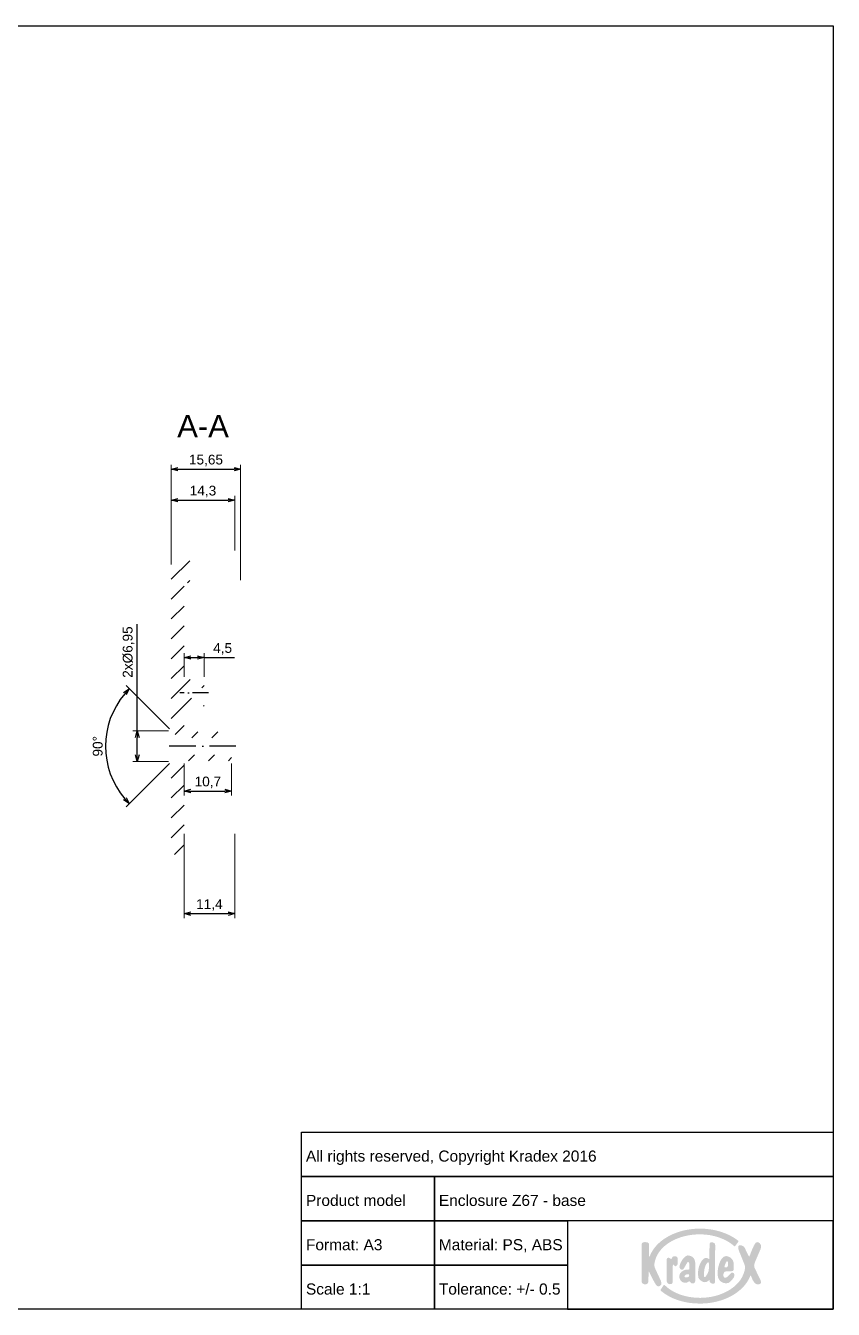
# Paper-space layout 'Base' of a CAD drawing. Header units: millimetres. Extents: x 0 to 414, y 1 to 290.
# Drawn here: x 231.2 to 413.5, y 0.5 to 290.2 of the extents above; entities that cross this region are included whole.
import ezdxf

# ---------------------------------------------------------------- set-up
doc = ezdxf.new("R2010")
doc.units = ezdxf.units.MM
doc.linetypes.add('ACAD_ISO10W100', pattern=[18, 12, -3, 0, -3])
for name, color, linetype, lineweight in [('MD_Annotation', 7, 'Continuous', 25), ('MD_Axes', 7, 'ACAD_ISO10W100', 25), ('MD_Hatching', 7, 'Continuous', 25)]:
    doc.layers.add(name, color=color, linetype=linetype, lineweight=lineweight)
doc.layers.add('Tabelka', color=7, linetype='Continuous')
doc.styles.get("Standard").update_dxf_attribs({"font": 'arial.ttf'})
doc.dimstyles.new('ISO-25', dxfattribs={"dimtxt": 2.2, "dimasz": 1.5, "dimexe": 1, "dimexo": 0.625, "dimtad": 1, "dimrnd": 0.05, "dimtxsty": 'Standard', "dimblk": 'OPEN30', "dimcen": 2.5, "dimadec": 0, "dimazin": 0, "dimtfac": 1, "dimtmove": 0, "dimatfit": 3, "dimfxl": 1, "dimlwe": 18, "dimarcsym": 0})

# ---------------------------------------------------------------- blocks, each defined once
blk = doc.blocks.new('_Open30')
at = {"color": 0, "linetype": 'ByBlock', "lineweight": -2}
for p, q in [((-1, 0.27), (0, 0)), ((0, 0), (-1, -0.27)), ((0, 0), (-1, 0))]:
    blk.add_line(p, q, dxfattribs=at)
blk = doc.blocks.new('*D39')
at = {"layer": 'Defpoints', "color": 0, "transparency": 16777216}
for p in [(278.4, 183.13), (278.4, 171.13), (264.1, 167.99)]:
    blk.add_point(p, dxfattribs=at)
at = {"layer": 'MD_Annotation', "color": 0, "lineweight": 18, "transparency": 16777216}
for p, q in [((264.1, 168.61), (264.1, 184.13)), ((278.4, 171.75), (278.4, 184.13))]:
    blk.add_line(p, q, dxfattribs=at)
at = {"layer": 'MD_Annotation', "color": 0, "lineweight": -2, "transparency": 16777216}
blk.add_line((265.6, 183.13), (276.9, 183.13), dxfattribs=at)
at = {"layer": 'MD_Annotation', "color": 0, "lineweight": -2, "transparency": 16777216, "xscale": 1.5, "yscale": 1.5, "zscale": 1.5, "rotation": 180}
blk.add_blockref('_Open30', (264.1, 183.13), dxfattribs=at)
at = {"layer": 'MD_Annotation', "color": 0, "lineweight": -2, "transparency": 16777216, "xscale": 1.5, "yscale": 1.5, "zscale": 1.5}
blk.add_blockref('_Open30', (278.4, 183.13), dxfattribs=at)
at = {"layer": 'MD_Annotation', "color": 0, "transparency": 16777216, "insert": (271.25, 185.08), "char_height": 2.2, "attachment_point": 5}
blk.add_mtext('14,3', dxfattribs=at)
blk = doc.blocks.new('*D40')
at = {"layer": 'Defpoints', "color": 0, "transparency": 16777216}
for p in [(279.75, 190.13), (264.1, 167.99), (279.75, 164.43)]:
    blk.add_point(p, dxfattribs=at)
at = {"layer": 'MD_Annotation', "color": 0, "lineweight": 18, "transparency": 16777216}
for p, q in [((264.1, 168.61), (264.1, 191.13)), ((279.75, 165.05), (279.75, 191.13))]:
    blk.add_line(p, q, dxfattribs=at)
at = {"layer": 'MD_Annotation', "color": 0, "lineweight": -2, "transparency": 16777216}
blk.add_line((265.6, 190.13), (278.25, 190.13), dxfattribs=at)
at = {"layer": 'MD_Annotation', "color": 0, "lineweight": -2, "transparency": 16777216, "xscale": 1.5, "yscale": 1.5, "zscale": 1.5, "rotation": 180}
blk.add_blockref('_Open30', (264.1, 190.13), dxfattribs=at)
at = {"layer": 'MD_Annotation', "color": 0, "lineweight": -2, "transparency": 16777216, "xscale": 1.5, "yscale": 1.5, "zscale": 1.5}
blk.add_blockref('_Open30', (279.75, 190.13), dxfattribs=at)
at = {"layer": 'MD_Annotation', "color": 0, "transparency": 16777216, "insert": (271.92, 192.08), "char_height": 2.2, "attachment_point": 5}
blk.add_mtext('15,65', dxfattribs=at)
blk = doc.blocks.new('*D41')
at = {"layer": 'Defpoints', "color": 0, "transparency": 16777216}
for p in [(267, 108.48), (278.4, 108.48), (278.4, 89.83)]:
    blk.add_point(p, dxfattribs=at)
at = {"layer": 'MD_Annotation', "color": 0, "lineweight": 18, "transparency": 16777216}
for p, q in [((267, 107.85), (267, 88.83)), ((278.4, 107.85), (278.4, 88.83))]:
    blk.add_line(p, q, dxfattribs=at)
at = {"layer": 'MD_Annotation', "color": 0, "lineweight": -2, "transparency": 16777216}
blk.add_line((268.5, 89.83), (276.9, 89.83), dxfattribs=at)
at = {"layer": 'MD_Annotation', "color": 0, "lineweight": -2, "transparency": 16777216, "xscale": 1.5, "yscale": 1.5, "zscale": 1.5, "rotation": 180}
blk.add_blockref('_Open30', (267, 89.83), dxfattribs=at)
at = {"layer": 'MD_Annotation', "color": 0, "lineweight": -2, "transparency": 16777216, "xscale": 1.5, "yscale": 1.5, "zscale": 1.5}
blk.add_blockref('_Open30', (278.4, 89.83), dxfattribs=at)
at = {"layer": 'MD_Annotation', "color": 0, "transparency": 16777216, "insert": (272.7, 91.78), "char_height": 2.2, "attachment_point": 5}
blk.add_mtext('11,4', dxfattribs=at)
blk = doc.blocks.new('*D42')
at = {"layer": 'Defpoints', "color": 0, "transparency": 16777216}
for p in [(267, 124.33), (277.7, 124.33), (277.7, 117.49)]:
    blk.add_point(p, dxfattribs=at)
at = {"layer": 'MD_Annotation', "color": 0, "lineweight": 18, "transparency": 16777216}
for p, q in [((267, 123.7), (267, 116.49)), ((277.7, 123.7), (277.7, 116.49))]:
    blk.add_line(p, q, dxfattribs=at)
at = {"layer": 'MD_Annotation', "color": 0, "lineweight": -2, "transparency": 16777216}
blk.add_line((268.5, 117.49), (276.2, 117.49), dxfattribs=at)
at = {"layer": 'MD_Annotation', "color": 0, "lineweight": -2, "transparency": 16777216, "xscale": 1.5, "yscale": 1.5, "zscale": 1.5, "rotation": 180}
blk.add_blockref('_Open30', (267, 117.49), dxfattribs=at)
at = {"layer": 'MD_Annotation', "color": 0, "lineweight": -2, "transparency": 16777216, "xscale": 1.5, "yscale": 1.5, "zscale": 1.5}
blk.add_blockref('_Open30', (277.7, 117.49), dxfattribs=at)
at = {"layer": 'MD_Annotation', "color": 0, "transparency": 16777216, "insert": (272.35, 119.44), "char_height": 2.2, "attachment_point": 5}
blk.add_mtext('10,7', dxfattribs=at)
blk = doc.blocks.new('*D43')
at = {"layer": 'Defpoints', "color": 0, "transparency": 16777216}
for p in [(271.5, 147.62), (267, 142.63), (271.5, 142.63)]:
    blk.add_point(p, dxfattribs=at)
at = {"layer": 'MD_Annotation', "color": 0, "lineweight": 18, "transparency": 16777216}
for p, q in [((267, 143.25), (267, 148.62)), ((271.5, 143.25), (271.5, 148.62))]:
    blk.add_line(p, q, dxfattribs=at)
at = {"layer": 'MD_Annotation', "color": 0, "lineweight": -2, "transparency": 16777216}
for p, q in [((268.5, 147.62), (270, 147.62)), ((271.5, 147.62), (278.36, 147.62))]:
    blk.add_line(p, q, dxfattribs=at)
at = {"layer": 'MD_Annotation', "color": 0, "lineweight": -2, "transparency": 16777216, "xscale": 1.5, "yscale": 1.5, "zscale": 1.5, "rotation": 180}
blk.add_blockref('_Open30', (267, 147.62), dxfattribs=at)
at = {"layer": 'MD_Annotation', "color": 0, "lineweight": -2, "transparency": 16777216, "xscale": 1.5, "yscale": 1.5, "zscale": 1.5}
blk.add_blockref('_Open30', (271.5, 147.62), dxfattribs=at)
at = {"layer": 'MD_Annotation', "color": 0, "transparency": 16777216, "insert": (275.68, 149.56), "char_height": 2.2, "attachment_point": 5}
blk.add_mtext('4,5', dxfattribs=at)
blk = doc.blocks.new('*D44')
at = {"layer": 'Defpoints', "color": 0, "transparency": 16777216}
for p in [(264.1, 131.08), (256.43, 124.13), (264.1, 124.13)]:
    blk.add_point(p, dxfattribs=at)
at = {"layer": 'MD_Annotation', "color": 0, "lineweight": -2, "transparency": 16777216}
for p, q in [((256.43, 131.08), (256.43, 155.18)), ((256.43, 125.63), (256.43, 129.58))]:
    blk.add_line(p, q, dxfattribs=at)
at = {"layer": 'MD_Annotation', "color": 0, "lineweight": 18, "transparency": 16777216}
for p, q in [((263.47, 131.08), (255.43, 131.08)), ((263.47, 124.13), (255.43, 124.13))]:
    blk.add_line(p, q, dxfattribs=at)
at = {"layer": 'MD_Annotation', "color": 0, "lineweight": -2, "transparency": 16777216, "xscale": 1.5, "yscale": 1.5, "zscale": 1.5}
for p, rotation in [((256.43, 131.08), 90), ((256.43, 124.13), 270)]:
    blk.add_blockref('_Open30', p, dxfattribs=dict(at, rotation=rotation))
at = {"layer": 'MD_Annotation', "color": 0, "transparency": 16777216, "insert": (254.45, 148.85), "char_height": 2.2, "attachment_point": 5, "rotation": 90}
blk.add_mtext('2x%%C6,95', dxfattribs=at)
blk = doc.blocks.new('*D45')
at = {"layer": 'Defpoints', "color": 0, "transparency": 16777216}
for p in [(249.87, 132.35), (264.1, 131.08), (265.65, 129.53), (265.65, 125.68), (264.1, 124.13)]:
    blk.add_point(p, dxfattribs=at)
at = {"layer": 'MD_Annotation', "color": 0, "lineweight": 18, "transparency": 16777216}
for p, q in [((263.66, 131.52), (253.91, 141.27)), ((263.66, 123.69), (253.91, 113.94))]:
    blk.add_line(p, q, dxfattribs=at)
at = {"layer": 'MD_Annotation', "color": 0, "lineweight": -2, "transparency": 16777216}
blk.add_arc((267.57, 127.6), 18.32, 139.6915, 220.3085, dxfattribs=at)
at = {"layer": 'MD_Annotation', "color": 0, "lineweight": -2, "transparency": 16777216, "xscale": 1.5, "yscale": 1.5, "zscale": 1.5}
for p, rotation in [((254.62, 140.56), 47.34572608584839), ((254.62, 114.65), 312.6542739141851)]:
    blk.add_blockref('_Open30', p, dxfattribs=dict(at, rotation=rotation))
at = {"layer": 'MD_Annotation', "color": 0, "transparency": 16777216, "insert": (247.5, 127.6), "char_height": 2.2, "attachment_point": 5, "rotation": 90}
blk.add_mtext('90°', dxfattribs=at)

psp = doc.layouts.new('Base')

# ---------------------------------------------------------------- hatches: boundary and pattern name
at = {"layer": 'MD_Hatching'}
h = psp.add_hatch(dxfattribs=at)
h.set_pattern_fill('ANSI31', color=256, style=0)
h.paths.add_polyline_path([(266.998, 133.106), (264.098, 133.106), (264.098, 131.078), (265.648, 129.528), (277.698, 129.528), (277.698, 130.878), (266.998, 130.878)], flags=0)
edge = h.paths.add_edge_path(flags=0)
edge.add_line((266.998, 124.328), (277.698, 124.328))
edge.add_line((277.698, 124.328), (277.698, 125.678))
edge.add_line((277.698, 125.678), (265.648, 125.678))
edge.add_line((265.648, 125.678), (264.098, 124.128))
edge.add_line((264.098, 124.128), (264.098, 104.972))
edge.add_ellipse((266.598, 104.972), major_axis=(-2.5, 0), ratio=1, start_angle=0, end_angle=86.89784)
edge.add_line((266.463, 102.475), (266.998, 102.446))
edge.add_line((266.998, 102.446), (266.998, 103.678))
edge.add_line((266.998, 103.678), (268.248, 103.678))
edge.add_line((268.248, 103.678), (268.248, 104.778))
edge.add_line((268.248, 104.778), (266.998, 104.778))
edge.add_line((266.998, 104.778), (266.998, 107.278))
edge.add_line((266.998, 107.278), (268.248, 107.278))
edge.add_line((268.248, 107.278), (268.248, 108.478))
edge.add_line((268.248, 108.478), (266.998, 108.478))
edge.add_line((266.998, 108.478), (266.998, 124.328))
edge = h.paths.add_edge_path(flags=0)
edge.add_line((266.998, 133.106), (266.998, 136.628))
edge.add_line((266.998, 136.628), (271.498, 136.628))
edge.add_line((271.498, 136.628), (271.498, 138.453))
edge.add_line((271.498, 138.453), (266.998, 138.453))
edge.add_line((266.998, 138.453), (266.998, 140.803))
edge.add_line((266.998, 140.803), (271.498, 140.803))
edge.add_line((271.498, 140.803), (271.498, 142.628))
edge.add_line((271.498, 142.628), (266.998, 142.628))
edge.add_line((266.998, 142.628), (266.998, 164.478))
edge.add_line((266.998, 164.478), (268.248, 164.478))
edge.add_line((268.248, 164.478), (268.248, 165.678))
edge.add_line((268.248, 165.678), (266.998, 165.678))
edge.add_line((266.998, 165.678), (266.998, 168.178))
edge.add_line((266.998, 168.178), (268.248, 168.178))
edge.add_line((268.248, 168.178), (268.248, 169.478))
edge.add_line((268.248, 169.478), (266.998, 169.478))
edge.add_line((266.998, 169.478), (266.998, 170.511))
edge.add_line((266.998, 170.511), (266.463, 170.482))
edge.add_ellipse((266.598, 167.985), major_axis=(-0.135, 2.496), ratio=1, start_angle=0, end_angle=86.89784)
edge.add_line((264.098, 167.985), (264.098, 133.106))
edge.add_line((264.098, 133.106), (266.998, 133.106))
at = {"layer": 'Tabelka', "true_color": 0x00539f}
h = psp.add_hatch(color=154, dxfattribs=at)
h.dxf.hatch_style = 2
edge = h.paths.add_edge_path()
edge.add_spline(control_points=[(374.434, 7.303), (374.434, 7.303), (373.493, 9.32), (373.493, 9.32), (373.009, 10.334), (373.118, 10.427), (373.125, 10.708), (373.136, 10.836), (373.18, 11.082), (373.254, 11.451), (374.129, 14.941), (378.332, 17.452), (383.413, 17.452), (386.521, 17.452), (389.292, 16.422), (391.122, 14.82), (391.194, 14.757), (391.285, 14.731), (391.35, 14.82), (391.39, 14.876), (392.02, 15.709), (392.062, 15.763), (392.129, 15.848), (392.147, 15.944), (392.029, 16.036), (389.885, 17.703), (386.817, 18.743), (383.413, 18.743), (378.344, 18.743), (374.024, 16.432), (372.378, 13.194), (372.331, 13.098), (372.32, 13.071), (372.264, 12.958), (371.974, 12.256), (371.894, 12.143), (371.907, 12.942), (371.907, 12.942), (371.937, 15.079), (371.937, 15.079), (371.945, 15.585), (371.555, 15.714), (370.929, 15.699), (370.456, 15.689), (370.249, 15.486), (370.248, 15.135), (370.248, 15.135), (370.219, 6.955), (370.219, 6.955), (370.218, 6.567), (370.487, 6.184), (370.996, 6.166), (371.532, 6.148), (371.728, 6.469), (371.74, 6.73), (371.791, 7.764), (371.818, 8.284), (371.818, 8.607), (371.804, 9.426), (371.923, 9.026), (372.099, 8.649), (372.474, 7.838), (372.999, 6.866), (373.534, 5.993), (373.714, 5.699), (374.093, 5.619), (374.399, 5.821), (374.981, 6.204), (374.618, 6.898), (374.434, 7.303), (374.434, 7.303), (374.434, 7.303), (374.434, 7.303)], knot_values=[0, 0, 0, 0, 1, 1, 1, 2, 2, 2, 3, 3, 3, 4, 4, 4, 5, 5, 5, 6, 6, 6, 7, 7, 7, 8, 8, 8, 9, 9, 9, 10, 10, 10, 11, 11, 11, 12, 12, 12, 13, 13, 13, 14, 14, 14, 15, 15, 15, 16, 16, 16, 17, 17, 17, 18, 18, 18, 19, 19, 19, 20, 20, 20, 21, 21, 21, 22, 22, 22, 23, 23, 23, 24, 24, 24, 24], degree=3, periodic=0)
edge = h.paths.add_edge_path()
edge.add_spline(control_points=[(377.59, 10.426), (377.821, 9.999), (378.416, 10.388), (378.416, 11.023), (378.416, 11.174), (378.416, 11.818), (378.416, 11.818), (378.416, 12.291), (378.107, 12.518), (377.782, 12.518), (377.432, 12.518), (377.251, 12.424), (377.146, 12.246), (377.105, 12.176), (377.061, 11.859), (376.883, 11.877), (376.708, 11.894), (376.66, 12.175), (376.354, 12.181), (376.101, 12.181), (375.882, 12.052), (375.882, 11.527), (375.882, 11.527), (375.882, 7.139), (375.882, 7.139), (375.882, 6.77), (376.089, 6.203), (376.632, 6.203), (377.134, 6.203), (377.245, 6.487), (377.25, 6.687), (377.25, 6.687), (377.242, 8.886), (377.263, 9.98), (377.276, 10.642), (377.339, 10.89), (377.59, 10.426), (377.59, 10.426), (377.59, 10.426), (377.59, 10.426)], knot_values=[0, 0, 0, 0, 1, 1, 1, 2, 2, 2, 3, 3, 3, 4, 4, 4, 5, 5, 5, 6, 6, 6, 7, 7, 7, 8, 8, 8, 9, 9, 9, 10, 10, 10, 11, 11, 11, 12, 12, 12, 13, 13, 13, 13], degree=3, periodic=0)
edge = h.paths.add_edge_path()
edge.add_spline(control_points=[(380.147, 9.451), (379.559, 9.328), (378.798, 8.82), (378.742, 8.065), (378.669, 7.075), (379.527, 6.317), (380.455, 6.577), (380.921, 6.707), (380.914, 7.052), (381.149, 6.741), (381.271, 6.58), (381.437, 6.381), (381.749, 6.381), (382.093, 6.381), (382.27, 6.505), (382.325, 6.813), (382.396, 7.218), (382.349, 11.052), (382.327, 11.191), (382.255, 11.637), (382.116, 11.995), (381.846, 12.241), (381.573, 12.489), (380.994, 12.741), (380.615, 12.688), (379.91, 12.591), (379.343, 11.613), (379.079, 11.087), (378.983, 10.895), (378.597, 10.063), (378.886, 9.774), (378.886, 9.774), (379.05, 9.61), (379.05, 9.61), (379.291, 9.369), (379.601, 9.484), (379.73, 9.7), (379.73, 9.7), (380.271, 10.602), (380.537, 11.057), (380.636, 11.226), (381.036, 11.74), (381.039, 10.036), (381.041, 9.185), (380.808, 9.588), (380.147, 9.451), (380.147, 9.451), (380.147, 9.451), (380.147, 9.451)], knot_values=[0, 0, 0, 0, 1, 1, 1, 2, 2, 2, 3, 3, 3, 4, 4, 4, 5, 5, 5, 6, 6, 6, 7, 7, 7, 8, 8, 8, 9, 9, 9, 10, 10, 10, 11, 11, 11, 12, 12, 12, 13, 13, 13, 14, 14, 14, 15, 15, 15, 16, 16, 16, 16], degree=3, periodic=0)
edge = h.paths.add_edge_path()
edge.add_spline(control_points=[(380.533, 7.741), (380.152, 7.697), (379.659, 7.781), (380.019, 8.168), (380.247, 8.412), (380.434, 8.431), (380.686, 8.463), (381.117, 8.517), (381.146, 7.813), (380.533, 7.741)], knot_values=[0, 0, 0, 0, 1, 1, 1, 2, 2, 2, 3, 3, 3, 3], degree=3, periodic=0)
edge = h.paths.add_edge_path()
edge.add_spline(control_points=[(386.418, 6.32), (386.708, 6.32), (386.77, 6.394), (386.772, 6.601), (386.772, 6.601), (386.854, 15.048), (386.854, 15.048), (386.859, 15.52), (386.293, 15.667), (385.993, 15.667), (385.747, 15.667), (385.594, 15.566), (385.588, 15.293), (385.588, 15.293), (385.507, 11.878), (385.507, 11.878), (384.1, 13.016), (382.981, 10.305), (382.981, 8.931), (382.981, 7.557), (383.077, 7.454), (383.489, 7.112), (383.815, 6.843), (384.108, 6.657), (384.48, 6.657), (384.755, 6.657), (384.927, 6.704), (385.217, 6.926), (385.506, 7.147), (385.591, 7.162), (385.591, 7.162), (385.591, 7.162), (385.591, 6.871), (385.591, 6.871), (385.591, 6.577), (385.941, 6.32), (386.418, 6.32)], knot_values=[0, 0, 0, 0, 1, 1, 1, 2, 2, 2, 3, 3, 3, 4, 4, 4, 5, 5, 5, 6, 6, 6, 7, 7, 7, 8, 8, 8, 9, 9, 9, 10, 10, 10, 11, 11, 11, 12, 12, 12, 12], degree=3, periodic=0)
edge = h.paths.add_edge_path()
edge.add_spline(control_points=[(385.152, 8.642), (384.401, 7.401), (384.328, 7.552), (384.328, 8.509), (384.328, 10.092), (384.942, 11.136), (385.289, 11.136), (385.37, 11.136), (385.423, 11.052), (385.423, 10.876), (385.423, 10.139), (385.498, 9.213), (385.152, 8.642), (385.152, 8.642), (385.152, 8.642), (385.152, 8.642)], knot_values=[0, 0, 0, 0, 1, 1, 1, 2, 2, 2, 3, 3, 3, 4, 4, 4, 5, 5, 5, 5], degree=3, periodic=0)
edge = h.paths.add_edge_path()
edge.add_spline(control_points=[(389.526, 9.107), (389.526, 9.107), (390.651, 9.148), (390.651, 9.148), (390.934, 9.181), (391.034, 9.251), (391.034, 9.581), (391.034, 9.581), (391.034, 10.798), (391.034, 10.798), (391.034, 11.46), (390.605, 11.965), (390.356, 12.157), (390.11, 12.347), (389.631, 12.563), (389.243, 12.546), (388.515, 12.538), (388.015, 11.557), (387.792, 10.886), (387.536, 10.119), (387.388, 9.57), (387.388, 8.493), (387.388, 7.417), (387.941, 6.931), (388.166, 6.782), (388.955, 6.261), (389.759, 6.287), (390.23, 6.759), (390.533, 7.061), (390.964, 7.442), (391.164, 8.015), (391.226, 8.17), (391.229, 8.469), (391.056, 8.641), (390.866, 8.837), (390.623, 8.92), (390.365, 8.662), (390.365, 8.662), (389.574, 7.849), (389.574, 7.849), (389.111, 7.372), (388.552, 7.789), (388.706, 8.462), (388.834, 9.027), (389.1, 9.091), (389.526, 9.107)], knot_values=[0, 0, 0, 0, 1, 1, 1, 2, 2, 2, 3, 3, 3, 4, 4, 4, 5, 5, 5, 6, 6, 6, 7, 7, 7, 8, 8, 8, 9, 9, 9, 10, 10, 10, 11, 11, 11, 12, 12, 12, 13, 13, 13, 14, 14, 14, 15, 15, 15, 15], degree=3, periodic=0)
edge = h.paths.add_edge_path()
edge.add_spline(control_points=[(388.958, 10.25), (389.07, 10.554), (389.297, 11.4), (389.564, 11.39), (389.656, 11.387), (389.718, 11.273), (389.725, 11.104), (389.739, 10.767), (389.719, 10.674), (389.719, 10.409), (389.719, 10.206), (389.7, 10.111), (389.528, 10.053), (389.086, 9.904), (388.849, 9.956), (388.958, 10.25), (388.958, 10.25), (388.958, 10.25), (388.958, 10.25)], knot_values=[0, 0, 0, 0, 1, 1, 1, 2, 2, 2, 3, 3, 3, 4, 4, 4, 5, 5, 5, 6, 6, 6, 6], degree=3, periodic=0)
edge = h.paths.add_edge_path()
edge.add_spline(control_points=[(395.891, 9.561), (395.563, 10.226), (395.503, 10.456), (395.999, 11.6), (395.999, 11.6), (397.057, 14.044), (397.057, 14.044), (397.258, 14.508), (397.297, 15.112), (396.892, 15.439), (396.153, 16.037), (395.867, 15.617), (395.164, 13.976), (394.424, 12.246), (394.674, 12.094), (394.172, 13.026), (394.172, 13.026), (393.543, 14.341), (393.543, 14.341), (393.331, 14.787), (392.937, 14.919), (392.617, 14.981), (391.865, 15.128), (391.908, 14.487), (392.317, 13.474), (392.317, 13.474), (393.132, 11.453), (393.132, 11.453), (393.487, 10.575), (393.732, 10.193), (393.51, 9.356), (393.432, 9.061), (393.338, 8.781), (393.234, 8.51), (393.211, 8.451), (393.204, 8.436), (393.163, 8.333), (391.96, 5.332), (387.974, 3.12), (383.413, 3.12), (380.142, 3.12), (377.253, 4.203), (375.46, 5.979), (375.387, 6.049), (375.297, 6.053), (375.224, 5.975), (375.16, 5.883), (374.571, 5.002), (374.53, 4.932), (374.488, 4.863), (374.515, 4.767), (374.565, 4.726), (376.841, 2.837), (379.888, 1.829), (383.413, 1.829), (388.606, 1.829), (392.999, 4.26), (394.564, 7.617), (394.583, 7.657), (394.607, 7.71), (394.63, 7.766), (394.964, 8.713), (394.917, 7.757), (395.49, 6.834), (395.981, 6.041), (396.527, 6.139), (396.86, 6.213), (397.305, 6.312), (397.281, 6.751), (396.928, 7.464), (396.928, 7.464), (395.891, 9.561), (395.891, 9.561), (395.891, 9.561), (395.891, 9.561), (395.891, 9.561)], knot_values=[0, 0, 0, 0, 1, 1, 1, 2, 2, 2, 3, 3, 3, 4, 4, 4, 5, 5, 5, 6, 6, 6, 7, 7, 7, 8, 8, 8, 9, 9, 9, 10, 10, 10, 11, 11, 11, 12, 12, 12, 13, 13, 13, 14, 14, 14, 15, 15, 15, 16, 16, 16, 17, 17, 17, 18, 18, 18, 19, 19, 19, 20, 20, 20, 21, 21, 21, 22, 22, 22, 23, 23, 23, 24, 24, 24, 25, 25, 25, 25], degree=3, periodic=0)

# ---------------------------------------------------------------- linework, layer by layer
at = {"layer": 'MD_Axes', "ltscale": 0.3}
psp.add_line((272.498, 139.628), (265.998, 139.628), dxfattribs=at)
at = {"layer": 'MD_Axes', "ltscale": 0.5}
psp.add_line((278.698, 127.603), (263.098, 127.603), dxfattribs=at)
at = {"layer": 'Tabelka'}
for points in [[(0.254, 290.205), (413.511, 290.205), (413.511, 0.533), (0.254, 0.533)], [(413.511, 30.533), (293.511, 30.533), (293.511, 40.533), (413.511, 40.533)], [(323.511, 20.533), (293.511, 20.533), (293.511, 30.533), (323.511, 30.533)], [(413.511, 20.533), (323.511, 20.533), (323.511, 30.533), (413.511, 30.533)], [(323.511, 10.533), (293.511, 10.533), (293.511, 20.533), (323.511, 20.533)], [(353.511, 10.533), (323.511, 10.533), (323.511, 20.533), (353.511, 20.533)], [(413.511, 20.533), (353.511, 20.533), (353.511, 0.533), (413.511, 0.533)], [(323.511, 0.533), (293.511, 0.533), (293.511, 10.533), (323.511, 10.533)], [(353.511, 0.533), (323.511, 0.533), (323.511, 10.533), (353.511, 10.533)]]:
    psp.add_lwpolyline(points, close=True, dxfattribs=at)

# ---------------------------------------------------------------- texts
at = {"insert": (293.511, 40.533), "char_height": 2.5, "attachment_point": 1}
psp.add_mtext_dynamic_manual_height_columns('\\P All rights reserved, Copyright Kradex 2016', width=120, gutter_width=12.5, heights=[0], dxfattribs=at)
at = {"layer": 'MD_Annotation', "color": 7, "insert": (271.262, 197.346), "char_height": 5, "width": 14.16439, "attachment_point": 8}
psp.add_mtext('A-A', dxfattribs=at)
at = {"layer": 'Tabelka', "char_height": 2.5, "attachment_point": 1}
for s, width, heights, insert in [('\\pi15;\\P\\pi0; Product model', 30, [9.962], (293.511, 30.533)), ('\\P Enclosure Z67 - base ', 90, [0], (323.511, 30.533)), ('\\P Format: A3', 30, [0], (293.511, 20.533)), ('\\P Material: PS, ABS', 30, [0], (323.511, 20.533)), ('\\P Scale 1:1', 30, [0], (293.511, 10.533)), ('\\P Tolerance: +/- 0.5', 30, [0], (323.511, 10.533))]:
    psp.add_mtext_dynamic_manual_height_columns(s, width=width, gutter_width=12.5, heights=heights, dxfattribs=dict(at, insert=insert))

# ---------------------------------------------------------------- dimensions: what is measured, and where the dimension line sits
at = {"layer": 'MD_Annotation'}
for base, p1, p2, picture, middle in [((279.748, 190.128), (264.098, 167.985), (279.748, 164.428), '*D40', (271.923, 192.076)), ((278.398, 183.128), (264.098, 167.985), (278.398, 171.128), '*D39', (271.248, 185.076)), ((271.498, 147.62), (266.998, 142.628), (271.498, 142.628), '*D43', (275.678, 149.563))]:
    dim = psp.add_linear_dim(base=base, p1=p1, p2=p2, angle=180, dimstyle='ISO-25', override={"dimlfac": -1}, dxfattribs=at)
    dim.commit()
    dim.dimension.update_dxf_attribs({"geometry": picture, "text_midpoint": middle})
dim = psp.add_linear_dim(base=(256.43, 124.128), p1=(264.098, 131.078), p2=(264.098, 124.128), angle=270, text='2x%%C<>', dimstyle='ISO-25', override={"dimlfac": -1}, dxfattribs=at)
dim.commit()
dim.dimension.update_dxf_attribs({"geometry": '*D44', "text_midpoint": (256.43, 148.848), "dimtype": 160})
dim = psp.add_angular_dim_2l(base=(249.873, 132.346), line1=((265.648, 125.678), (264.098, 124.128)), line2=((264.098, 131.078), (265.648, 129.528)), dimstyle='ISO-25', override={"dimlfac": -1}, dxfattribs=at)
dim.commit()
dim.dimension.update_dxf_attribs({"geometry": '*D45', "text_midpoint": (247.5, 127.603)})
for base, p1, p2, picture, middle in [((277.698, 117.489), (266.998, 124.328), (277.698, 124.328), '*D42', (272.348, 119.436)), ((278.398, 89.828), (266.998, 108.478), (278.398, 108.478), '*D41', (272.698, 91.776))]:
    dim = psp.add_linear_dim(base=base, p1=p1, p2=p2, dimstyle='ISO-25', override={"dimlfac": -1}, dxfattribs=at)
    dim.commit()
    dim.dimension.update_dxf_attribs({"geometry": picture, "text_midpoint": middle})

doc.saveas('drawing.dxf')
